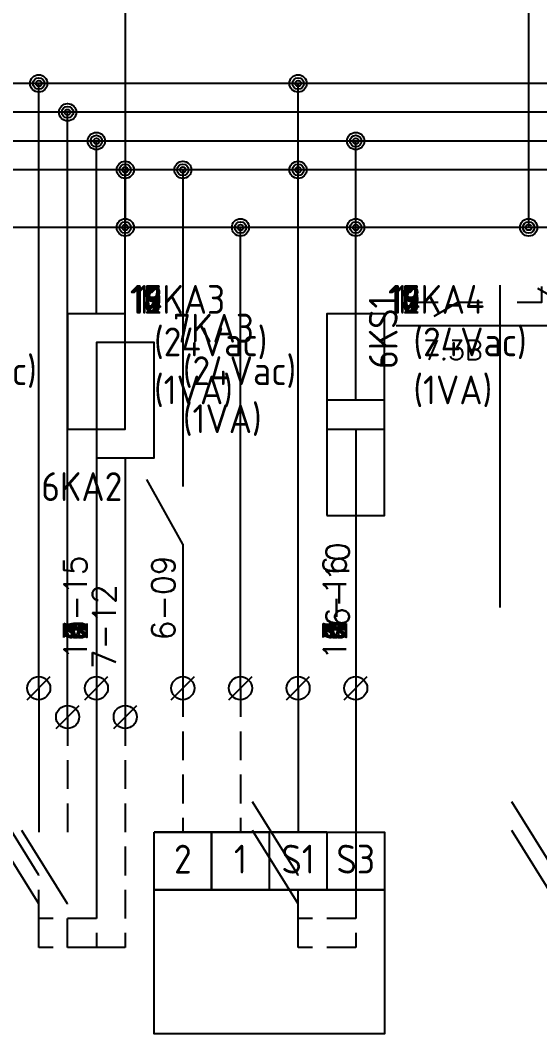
# Model space of a CAD drawing. Extents: x 21 to 418, y 12 to 268.
# Drawn here: x 133.4 to 178.5, y 92.5 to 180.5 of the extents above; entities that cross this region are included whole.
import ezdxf
from ezdxf.enums import TextEntityAlignment as Align

# ---------------------------------------------------------------- set-up
doc = ezdxf.new("R2010")
doc.units = 0
doc.header["$LTSCALE"] = 10
doc.linetypes.add('NASCOSTA', pattern=[0.375, 0.25, -0.125])
doc.linetypes.add('NASCOSTA2', pattern=[0.1875, 0.125, -0.0625])
doc.layers.get('0').update_dxf_attribs({"linetype": 'CONTINUOUS'})
for name, color, linetype in [('10', 9, 'CONTINUOUS'), ('11', 9, 'CONTINUOUS'), ('12', 9, 'CONTINUOUS'), ('13', 9, 'CONTINUOUS'), ('14', 9, 'CONTINUOUS'), ('15', 9, 'CONTINUOUS'), ('16', 9, 'CONTINUOUS'), ('17', 9, 'CONTINUOUS'), ('18', 9, 'CONTINUOUS'), ('6', 9, 'CONTINUOUS'), ('7', 9, 'CONTINUOUS'), ('8', 9, 'CONTINUOUS'), ('9', 9, 'CONTINUOUS')]:
    doc.layers.add(name, color=color, linetype=linetype)
doc.layers.get('0').freeze()
doc.styles.add('PIN', font='simplex', dxfattribs={"width": 0.75})
doc.styles.add('SIMPLEX', font='simplex')
doc.styles.add('SPAC', font='isocp.shx')

# ---------------------------------------------------------------- blocks, each defined once
blk = doc.blocks.new('PUNTO')
for radius in [0.75, 0.5, 0.25]:
    blk.add_circle((0, 0), radius)
blk = doc.blocks.new('Numero_Filo')
at = {"color": 3, "style": 'SIMPLEX'}
for tag, flags, p in [('SUPPORTO', 9, (-3.287, 2.732)), ('RIP', 1, (-0.923, 2.732)), ('N', 8, (1.077, 0.732))]:
    blk.add_attdef(tag, text='', height=2, rotation=90, dxfattribs=dict(at, flags=flags)).set_placement(p, align=Align.RIGHT)
blk = doc.blocks.new('BLK27')
at = {"color": 7}
blk.add_line((-1, -1), (1, 1), dxfattribs=at)
blk.add_circle((0, 0), 1, dxfattribs=at)
at = {"color": 3, "style": 'SPAC', "flags": 8}
blk.add_attdef('NM', (1.5, -2.5), '', height=2, dxfattribs=at)
blk = doc.blocks.new('BLK56')
at = {"color": 7}
for p, q in [((0, 12.5), (0, 17.5)), ((0, 2.5), (0, -2.5))]:
    blk.add_line(p, q, dxfattribs=at)
blk.add_lwpolyline([(-2.5, 2.5), (2.5, 2.5), (2.5, 12.5), (-2.5, 12.5)], close=True, dxfattribs=at)
at = {"color": 4, "style": 'SPAC', "flags": 9}
blk.add_attdef('QUADRO', text='', height=2.5, dxfattribs=at).set_placement((-4, 16), align=Align.RIGHT)
at = {"color": 3, "style": 'SPAC', "width": 0.75, "flags": 8}
blk.add_attdef('PINA1', text='', height=1.75, rotation=90, dxfattribs=at).set_placement((-1, 17.5), align=Align.RIGHT)
at = {"color": 4, "style": 'SPAC'}
blk.add_attdef('NOME', text='', height=2.5, dxfattribs=at).set_placement((-4, 12), align=Align.RIGHT)
at = {"color": 7, "style": 'SPAC', "flags": 9}
for tag, p in [('COSTRUTTORE', (-6, 8.5)), ('TIPO', (-6, 6))]:
    blk.add_attdef(tag, text='', height=1.5, dxfattribs=at).set_placement(p, align=Align.RIGHT)
at = {"color": 6, "style": 'SPAC'}
for tag, p, flags in [('CODICE', (3.5, 3.5), 1), ('OFFSET', (3.5, 2), 9), ('PRES', (3.5, 0.5), 9), ('DESCRIZIONE', (3.5, -1), 9), ('SUPPORTO', (3.5, -2.5), 9), ('PR4', (3.5, -4), 9)]:
    blk.add_attdef(tag, p, '', height=1, dxfattribs=dict(at, flags=flags))
at = {"color": 3, "style": 'SPAC', "width": 0.75, "flags": 8}
blk.add_attdef('PINB1', (-1, -2.5), '', height=1.75, rotation=90, dxfattribs=at)
at = {"color": 7, "style": 'SPAC', "flags": 9}
for tag, p in [('FUNZIONE1', (0, -8.5)), ('FUNZIONE2', (0, -11.5))]:
    blk.add_attdef(tag, text='', height=2, dxfattribs=at).set_placement(p, align=Align.CENTER)
blk = doc.blocks.new('NA1_F')
at = {"color": 7}
for p, q in [((0, 0), (0, -5)), ((0, -10), (-3.125, -4.375)), ((0, -10), (0, -15))]:
    blk.add_line(p, q, dxfattribs=at)
at = {"color": 3, "style": 'SPAC', "width": 0.75, "flags": 8}
blk.add_attdef('PINA1', text='', height=1.75, rotation=90, dxfattribs=at).set_placement((-1, 0), align=Align.RIGHT)
at = {"color": 4, "style": 'SPAC'}
blk.add_attdef('NOME', text='', height=2.5, dxfattribs=at).set_placement((-5.25, -5), align=Align.MIDDLE_RIGHT)
at = {"color": 7, "style": 'SPAC'}
for tag, flags, p in [('REG', 8, (-5.25, -10)), ('FUNZIONE1', 9, (-5.25, -12.5)), ('FUNZIONE2', 9, (-5.25, -15))]:
    blk.add_attdef(tag, text='', height=1.5, dxfattribs=dict(at, flags=flags)).set_placement(p, align=Align.MIDDLE_RIGHT)
at = {"color": 3, "style": 'SPAC', "width": 0.75, "flags": 8}
blk.add_attdef('PINB1', (-1, -15), '', height=1.75, rotation=90, dxfattribs=at)
at = {"color": 6, "style": 'SPAC', "flags": 9}
blk.add_attdef('PRES', (1, -14.5), '', height=1, dxfattribs=at)
blk = doc.blocks.new('RIF1')
at = {"color": 7}
for p, q in [((0, 0), (0, -28)), ((-7.5, -1.5), (-5.357, -1.5)), ((-9, -3.5), (9, -3.5))]:
    blk.add_line(p, q, dxfattribs=at)
for points in [[(1.5, -1.5), (3.643, -1.5), (3.643, -0.129)], [(7.5, -1.5), (5.357, -1.5), (3.3, -0.3)], [(-5.7, -2.7), (-3.643, -1.5), (-1.5, -1.5)]]:
    blk.add_lwpolyline(points, dxfattribs=at)
at = {"color": 3, "style": 'PIN', "width": 0.75, "flags": 8}
for tag, p in [('PINA0', (-16, -6.5)), ('PINA1', (14, -6.5)), ('PINA2', (-16, -9.5)), ('PINA3', (14, -9.5)), ('PINA4', (-16, -12.5)), ('PINA5', (14, -12.5)), ('PINA6', (-16, -15.5)), ('PINA7', (14, -15.5)), ('PINA8', (-16, -18.5)), ('PINA9', (14, -18.5)), ('PINA10', (-16, -21.5)), ('PINA11', (14, -21.5)), ('PINA12', (-16, -24.5)), ('PINA13', (14, -24.5)), ('PINA14', (-16, -27.5)), ('PINA15', (14, -27.5))]:
    blk.add_attdef(tag, text='', height=1.75, dxfattribs=at).set_placement(p, align=Align.RIGHT)
for tag, p in [('PINB0', (-14, -6.5)), ('PINB1', (16, -6.5)), ('PINB2', (-14, -9.5)), ('PINB3', (16, -9.5)), ('PINB4', (-14, -12.5)), ('PINB5', (16, -12.5)), ('PINB6', (-14, -15.5)), ('PINB7', (16, -15.5)), ('PINB8', (-14, -18.5)), ('PINB9', (16, -18.5)), ('PINB10', (-14, -21.5)), ('PINB11', (16, -21.5)), ('PINB12', (-14, -24.5)), ('PINB13', (16, -24.5)), ('PINB14', (-14, -27.5)), ('PINB15', (16, -27.5))]:
    blk.add_attdef(tag, p, '', height=1.75, dxfattribs=at)
at = {"color": 7, "style": 'SIMPLEX', "flags": 8}
for tag, p in [('REG0', (-1.5, -6.5)), ('REG2', (-1.5, -9.5)), ('REG4', (-1.5, -12.5)), ('REG6', (-1.5, -15.5)), ('REG8', (-1.5, -18.5)), ('REG10', (-1.5, -21.5)), ('REG12', (-1.5, -24.5)), ('REG14', (-1.5, -27.5))]:
    blk.add_attdef(tag, text='', height=1.7, dxfattribs=at).set_placement(p, align=Align.RIGHT)
for tag, p in [('REG1', (1.5, -6.5)), ('REG3', (1.5, -9.5)), ('REG5', (1.5, -12.5)), ('REG7', (1.5, -15.5)), ('REG9', (1.5, -18.5)), ('REG11', (1.5, -21.5)), ('REG13', (1.5, -24.5)), ('REG15', (1.5, -27.5))]:
    blk.add_attdef(tag, p, '', height=1.7, dxfattribs=at)
at = {"color": 7, "style": 'SIMPLEX', "flags": 9}
for tag, p in [('MADRE', (0, -30)), ('PRES', (0, -31.5)), ('OFFSET', (0, -33))]:
    blk.add_attdef(tag, text='', height=1, dxfattribs=at).set_placement(p, align=Align.CENTER)

msp = doc.modelspace()

# ---------------------------------------------------------------- linework, layer by layer
at = {"layer": '10', "color": 1, "linetype": 'Continuous'}
for p, q in [((405, 175), (32.5, 175)), ((135, 122.5), (135, 175)), ((157.5, 122.5), (157.5, 175)), ((405, 170), (32.5, 170)), ((140, 160), (140, 170)), ((162.5, 160), (162.5, 170))]:
    msp.add_line(p, q, dxfattribs=at)
at = {"layer": '10'}
for p, q in [((140, 140), (140, 122.5)), ((162.5, 140), (162.5, 122.5)), ((135, 106.277), (131.045, 112.644)), ((157.5, 106.277), (153.545, 112.644)), ((180, 106.277), (176.045, 112.644))]:
    msp.add_line(p, q, dxfattribs=at)
at = {"layer": '10', "linetype": 'NASCOSTA2', "ltscale": 2}
for p, q in [((135, 122.5), (135, 112.5)), ((140, 122.5), (140, 102.5)), ((157.5, 122.5), (157.5, 112.5)), ((162.5, 122.5), (162.5, 102.5)), ((135, 102.5), (135, 106.277)), ((157.5, 102.5), (157.5, 106.277)), ((140, 102.5), (135, 102.5)), ((162.5, 102.5), (157.5, 102.5))]:
    msp.add_line(p, q, dxfattribs=at)
at = {"layer": '11', "color": 1, "linetype": 'Continuous'}
for p, q in [((405, 175), (32.5, 175)), ((135, 122.5), (135, 175)), ((157.5, 122.5), (157.5, 175)), ((405, 170), (32.5, 170)), ((140, 160), (140, 170)), ((162.5, 160), (162.5, 170))]:
    msp.add_line(p, q, dxfattribs=at)
at = {"layer": '11'}
for p, q in [((140, 140), (140, 122.5)), ((162.5, 140), (162.5, 122.5)), ((135, 106.277), (131.045, 112.644)), ((157.5, 106.277), (153.545, 112.644)), ((180, 106.277), (176.045, 112.644))]:
    msp.add_line(p, q, dxfattribs=at)
at = {"layer": '11', "linetype": 'NASCOSTA2', "ltscale": 2}
for p, q in [((135, 122.5), (135, 112.5)), ((140, 122.5), (140, 102.5)), ((157.5, 122.5), (157.5, 112.5)), ((162.5, 122.5), (162.5, 102.5)), ((135, 102.5), (135, 106.277)), ((157.5, 102.5), (157.5, 106.277)), ((140, 102.5), (135, 102.5)), ((162.5, 102.5), (157.5, 102.5))]:
    msp.add_line(p, q, dxfattribs=at)
at = {"layer": '12', "color": 1, "linetype": 'Continuous'}
for p, q in [((405, 175), (32.5, 175)), ((135, 122.5), (135, 175)), ((157.5, 122.5), (157.5, 175)), ((405, 170), (32.5, 170)), ((140, 160), (140, 170)), ((162.5, 160), (162.5, 170))]:
    msp.add_line(p, q, dxfattribs=at)
at = {"layer": '12'}
for p, q in [((140, 140), (140, 122.5)), ((162.5, 140), (162.5, 122.5)), ((135, 106.277), (131.045, 112.644)), ((157.5, 106.277), (153.545, 112.644)), ((180, 106.277), (176.045, 112.644))]:
    msp.add_line(p, q, dxfattribs=at)
at = {"layer": '12', "linetype": 'NASCOSTA2', "ltscale": 2}
for p, q in [((135, 122.5), (135, 112.5)), ((140, 122.5), (140, 102.5)), ((157.5, 122.5), (157.5, 112.5)), ((162.5, 122.5), (162.5, 102.5)), ((135, 102.5), (135, 106.277)), ((157.5, 102.5), (157.5, 106.277)), ((140, 102.5), (135, 102.5)), ((162.5, 102.5), (157.5, 102.5))]:
    msp.add_line(p, q, dxfattribs=at)
at = {"layer": '13', "color": 1, "linetype": 'Continuous'}
for p, q in [((405, 175), (32.5, 175)), ((135, 122.5), (135, 175)), ((157.5, 122.5), (157.5, 175)), ((405, 170), (32.5, 170)), ((140, 160), (140, 170)), ((162.5, 160), (162.5, 170))]:
    msp.add_line(p, q, dxfattribs=at)
at = {"layer": '13'}
for p, q in [((140, 140), (140, 122.5)), ((162.5, 140), (162.5, 122.5)), ((135, 106.277), (131.045, 112.644)), ((157.5, 106.277), (153.545, 112.644)), ((180, 106.277), (176.045, 112.644))]:
    msp.add_line(p, q, dxfattribs=at)
at = {"layer": '13', "linetype": 'NASCOSTA2', "ltscale": 2}
for p, q in [((135, 122.5), (135, 112.5)), ((140, 122.5), (140, 102.5)), ((157.5, 122.5), (157.5, 112.5)), ((162.5, 122.5), (162.5, 102.5)), ((135, 102.5), (135, 106.277)), ((157.5, 102.5), (157.5, 106.277)), ((140, 102.5), (135, 102.5)), ((162.5, 102.5), (157.5, 102.5))]:
    msp.add_line(p, q, dxfattribs=at)
at = {"layer": '14', "color": 1, "linetype": 'Continuous'}
for p, q in [((405, 175), (32.5, 175)), ((135, 122.5), (135, 175)), ((157.5, 122.5), (157.5, 175)), ((405, 170), (32.5, 170)), ((140, 160), (140, 170)), ((162.5, 160), (162.5, 170))]:
    msp.add_line(p, q, dxfattribs=at)
at = {"layer": '14'}
for p, q in [((140, 140), (140, 122.5)), ((162.5, 140), (162.5, 122.5)), ((135, 106.277), (131.045, 112.644)), ((157.5, 106.277), (153.545, 112.644)), ((180, 106.277), (176.045, 112.644))]:
    msp.add_line(p, q, dxfattribs=at)
at = {"layer": '14', "linetype": 'NASCOSTA2', "ltscale": 2}
for p, q in [((135, 122.5), (135, 112.5)), ((140, 122.5), (140, 102.5)), ((157.5, 122.5), (157.5, 112.5)), ((162.5, 122.5), (162.5, 102.5)), ((135, 102.5), (135, 106.277)), ((157.5, 102.5), (157.5, 106.277)), ((140, 102.5), (135, 102.5)), ((162.5, 102.5), (157.5, 102.5))]:
    msp.add_line(p, q, dxfattribs=at)
at = {"layer": '15', "color": 1, "linetype": 'Continuous'}
for p, q in [((405, 175), (32.5, 175)), ((135, 122.5), (135, 175)), ((157.5, 122.5), (157.5, 175)), ((405, 170), (32.5, 170)), ((140, 160), (140, 170)), ((162.5, 160), (162.5, 170))]:
    msp.add_line(p, q, dxfattribs=at)
at = {"layer": '15'}
for p, q in [((140, 140), (140, 122.5)), ((162.5, 140), (162.5, 122.5)), ((135, 106.277), (131.045, 112.644)), ((157.5, 106.277), (153.545, 112.644)), ((180, 106.277), (176.045, 112.644))]:
    msp.add_line(p, q, dxfattribs=at)
at = {"layer": '15', "linetype": 'NASCOSTA2', "ltscale": 2}
for p, q in [((135, 122.5), (135, 112.5)), ((140, 122.5), (140, 102.5)), ((157.5, 122.5), (157.5, 112.5)), ((162.5, 122.5), (162.5, 102.5)), ((135, 102.5), (135, 106.277)), ((157.5, 102.5), (157.5, 106.277)), ((140, 102.5), (135, 102.5)), ((162.5, 102.5), (157.5, 102.5))]:
    msp.add_line(p, q, dxfattribs=at)
at = {"layer": '16', "color": 1, "linetype": 'Continuous'}
for p, q in [((405, 175), (32.5, 175)), ((135, 122.5), (135, 175)), ((157.5, 122.5), (157.5, 175)), ((405, 170), (32.5, 170)), ((140, 160), (140, 170)), ((162.5, 160), (162.5, 170))]:
    msp.add_line(p, q, dxfattribs=at)
at = {"layer": '16'}
for p, q in [((140, 140), (140, 122.5)), ((162.5, 140), (162.5, 122.5)), ((135, 106.277), (131.045, 112.644)), ((157.5, 106.277), (153.545, 112.644)), ((180, 106.277), (176.045, 112.644))]:
    msp.add_line(p, q, dxfattribs=at)
at = {"layer": '16', "linetype": 'NASCOSTA2', "ltscale": 2}
for p, q in [((135, 122.5), (135, 112.5)), ((140, 122.5), (140, 102.5)), ((157.5, 122.5), (157.5, 112.5)), ((162.5, 122.5), (162.5, 102.5)), ((135, 102.5), (135, 106.277)), ((157.5, 102.5), (157.5, 106.277)), ((140, 102.5), (135, 102.5)), ((162.5, 102.5), (157.5, 102.5))]:
    msp.add_line(p, q, dxfattribs=at)
at = {"layer": '17', "color": 1, "linetype": 'Continuous'}
for p, q in [((405, 175), (32.5, 175)), ((135, 122.5), (135, 175)), ((157.5, 122.5), (157.5, 175)), ((405, 170), (32.5, 170)), ((140, 160), (140, 170)), ((162.5, 160), (162.5, 170))]:
    msp.add_line(p, q, dxfattribs=at)
at = {"layer": '17'}
for p, q in [((140, 140), (140, 122.5)), ((162.5, 140), (162.5, 122.5)), ((135, 106.277), (131.045, 112.644)), ((157.5, 106.277), (153.545, 112.644)), ((180, 106.277), (176.045, 112.644))]:
    msp.add_line(p, q, dxfattribs=at)
at = {"layer": '17', "linetype": 'NASCOSTA2', "ltscale": 2}
for p, q in [((135, 122.5), (135, 112.5)), ((140, 122.5), (140, 102.5)), ((157.5, 122.5), (157.5, 112.5)), ((162.5, 122.5), (162.5, 102.5)), ((135, 102.5), (135, 106.277)), ((157.5, 102.5), (157.5, 106.277)), ((140, 102.5), (135, 102.5)), ((162.5, 102.5), (157.5, 102.5))]:
    msp.add_line(p, q, dxfattribs=at)
at = {"layer": '18', "color": 1, "linetype": 'Continuous'}
for p, q in [((405, 175), (32.5, 175)), ((135, 122.5), (135, 175)), ((157.5, 122.5), (157.5, 175)), ((405, 170), (32.5, 170)), ((140, 160), (140, 170)), ((162.5, 160), (162.5, 170))]:
    msp.add_line(p, q, dxfattribs=at)
at = {"layer": '18'}
for p, q in [((140, 140), (140, 122.5)), ((162.5, 140), (162.5, 122.5))]:
    msp.add_line(p, q, dxfattribs=at)
at = {"layer": '6', "color": 1, "linetype": 'Continuous'}
for p, q in [((142.5, 190), (142.5, 162.5)), ((177.5, 190), (177.5, 162.5)), ((375.2, 167.5), (45.2, 167.5)), ((375.2, 162.5), (45.2, 162.5))]:
    msp.add_line(p, q, dxfattribs=at)
at = {"layer": '6'}
for p, q in [((147.5, 167.5), (147.5, 145)), ((157.5, 122.5), (157.5, 167.5)), ((152.5, 122.5), (152.5, 162.5)), ((162.5, 152.5), (162.5, 162.5)), ((147.5, 132.5), (147.5, 122.5)), ((162.5, 132.5), (162.5, 122.5)), ((145, 105), (145, 110)), ((150, 110), (145, 110)), ((155, 110), (150, 110)), ((150, 105), (150, 110)), ((150, 110), (150, 105)), ((150, 110), (150, 105)), ((160, 110), (155, 110)), ((155, 110), (155, 105)), ((160, 110), (160, 105)), ((165, 110), (165, 105)), ((150, 105), (145, 105)), ((145, 105), (150, 105)), ((150, 105), (145, 105)), ((155, 105), (150, 105)), ((150, 105), (155, 105)), ((155, 105), (150, 105)), ((160, 105), (155, 105)), ((155, 105), (160, 105)), ((160, 105), (155, 105)), ((165, 105), (160, 105)), ((160, 105), (165, 105)), ((165, 105), (160, 105))]:
    msp.add_line(p, q, dxfattribs=at)
at = {"layer": '6', "linetype": 'NASCOSTA'}
for p, q in [((147.5, 122.5), (147.5, 110)), ((152.5, 122.5), (152.5, 110)), ((157.5, 122.5), (157.5, 110)), ((162.5, 122.5), (162.5, 110))]:
    msp.add_line(p, q, dxfattribs=at)
at = {"layer": '6'}
msp.add_lwpolyline([(145, 110), (165, 110), (165, 92.5), (145, 92.5)], close=True, dxfattribs=at)
at = {"layer": '7', "color": 1, "linetype": 'Continuous'}
for p, q in [((407.5, 172.5), (35, 172.5)), ((137.5, 120), (137.5, 172.5)), ((407.5, 167.5), (35, 167.5)), ((142.5, 157.5), (142.5, 167.5))]:
    msp.add_line(p, q, dxfattribs=at)
at = {"layer": '7'}
for p, q in [((142.5, 137.5), (142.5, 120)), ((137.5, 103.777), (133.545, 110.144))]:
    msp.add_line(p, q, dxfattribs=at)
at = {"layer": '7', "linetype": 'NASCOSTA2', "ltscale": 2}
for p, q in [((137.5, 120), (137.5, 110)), ((142.5, 120), (142.5, 100)), ((137.5, 100), (137.5, 103.777)), ((142.5, 100), (137.5, 100))]:
    msp.add_line(p, q, dxfattribs=at)
at = {"layer": '8', "color": 1, "linetype": 'Continuous'}
for p, q in [((405, 175), (32.5, 175)), ((135, 122.5), (135, 175)), ((157.5, 122.5), (157.5, 175)), ((405, 170), (32.5, 170)), ((140, 160), (140, 170)), ((162.5, 160), (162.5, 170))]:
    msp.add_line(p, q, dxfattribs=at)
at = {"layer": '8'}
for p, q in [((140, 140), (140, 122.5)), ((162.5, 140), (162.5, 122.5)), ((135, 103.777), (131.045, 110.144)), ((157.5, 103.777), (153.545, 110.144)), ((180, 103.777), (176.045, 110.144))]:
    msp.add_line(p, q, dxfattribs=at)
at = {"layer": '8', "linetype": 'NASCOSTA2', "ltscale": 2}
for p, q in [((135, 120), (135, 110)), ((140, 120), (140, 100)), ((157.5, 120), (157.5, 110)), ((162.5, 120), (162.5, 100)), ((135, 100), (135, 103.777)), ((157.5, 100), (157.5, 103.777)), ((140, 100), (135, 100)), ((162.5, 100), (157.5, 100))]:
    msp.add_line(p, q, dxfattribs=at)
at = {"layer": '9', "color": 1, "linetype": 'Continuous'}
for p, q in [((405, 175), (32.5, 175)), ((135, 122.5), (135, 175)), ((157.5, 122.5), (157.5, 175)), ((405, 170), (32.5, 170)), ((140, 160), (140, 170)), ((162.5, 160), (162.5, 170))]:
    msp.add_line(p, q, dxfattribs=at)
at = {"layer": '9'}
for p, q in [((140, 140), (140, 122.5)), ((162.5, 140), (162.5, 122.5)), ((135, 106.277), (131.045, 112.644)), ((157.5, 106.277), (153.545, 112.644)), ((180, 106.277), (176.045, 112.644))]:
    msp.add_line(p, q, dxfattribs=at)
at = {"layer": '9', "linetype": 'NASCOSTA2', "ltscale": 2}
for p, q in [((135, 122.5), (135, 112.5)), ((140, 122.5), (140, 102.5)), ((157.5, 122.5), (157.5, 112.5)), ((162.5, 122.5), (162.5, 102.5)), ((135, 102.5), (135, 106.277)), ((157.5, 102.5), (157.5, 106.277)), ((140, 102.5), (135, 102.5)), ((162.5, 102.5), (157.5, 102.5))]:
    msp.add_line(p, q, dxfattribs=at)

# ---------------------------------------------------------------- block references
at = {"layer": '10'}
for name, p in [('PUNTO', (135, 175)), ('PUNTO', (157.5, 175)), ('PUNTO', (140, 170)), ('PUNTO', (162.5, 170)), ('BLK27', (135, 122.5)), ('BLK27', (140, 122.5)), ('BLK27', (157.5, 122.5)), ('BLK27', (162.5, 122.5))]:
    msp.add_blockref(name, p, dxfattribs=at)
ref = msp.add_blockref('BLK56', (140, 142.5), dxfattribs=at)
ref.add_attrib('NOME', '10KA3', dxfattribs={"layer": '0', "color": 4, "height": 2.5, "style": 'SPAC'}).set_placement((151.174, 155), align=Align.RIGHT)
ref = msp.add_blockref('BLK56', (162.5, 142.5), dxfattribs=at)
ref.add_attrib('NOME', '10KA4', dxfattribs={"layer": '0', "color": 4, "height": 2.5, "style": 'SPAC'}).set_placement((173.674, 155), align=Align.RIGHT)
for p, values in [((138.1, 133.285), {'N': '10-15'}), ((160.6, 133.285), {'N': '10-16'})]:
    msp.add_blockref('Numero_Filo', p, dxfattribs=at).add_auto_attribs(values)
at = {"layer": '11'}
for name, p in [('PUNTO', (135, 175)), ('PUNTO', (157.5, 175)), ('PUNTO', (140, 170)), ('PUNTO', (162.5, 170)), ('BLK27', (135, 122.5)), ('BLK27', (140, 122.5)), ('BLK27', (157.5, 122.5)), ('BLK27', (162.5, 122.5))]:
    msp.add_blockref(name, p, dxfattribs=at)
ref = msp.add_blockref('BLK56', (140, 142.5), dxfattribs=at)
ref.add_attrib('NOME', '11KA3', dxfattribs={"layer": '0', "color": 4, "height": 2.5, "style": 'SPAC'}).set_placement((151.174, 155), align=Align.RIGHT)
ref = msp.add_blockref('BLK56', (162.5, 142.5), dxfattribs=at)
ref.add_attrib('NOME', '11KA4', dxfattribs={"layer": '0', "color": 4, "height": 2.5, "style": 'SPAC'}).set_placement((173.674, 155), align=Align.RIGHT)
for p, values in [((138.1, 133.285), {'N': '11-15'}), ((160.6, 133.285), {'N': '11-16'})]:
    msp.add_blockref('Numero_Filo', p, dxfattribs=at).add_auto_attribs(values)
at = {"layer": '12'}
for name, p in [('PUNTO', (135, 175)), ('PUNTO', (157.5, 175)), ('PUNTO', (140, 170)), ('PUNTO', (162.5, 170)), ('BLK27', (135, 122.5)), ('BLK27', (140, 122.5)), ('BLK27', (157.5, 122.5)), ('BLK27', (162.5, 122.5))]:
    msp.add_blockref(name, p, dxfattribs=at)
ref = msp.add_blockref('BLK56', (140, 142.5), dxfattribs=at)
ref.add_attrib('NOME', '12KA3', dxfattribs={"layer": '0', "color": 4, "height": 2.5, "style": 'SPAC'}).set_placement((151.174, 155), align=Align.RIGHT)
ref = msp.add_blockref('BLK56', (162.5, 142.5), dxfattribs=at)
ref.add_attrib('NOME', '12KA4', dxfattribs={"layer": '0', "color": 4, "height": 2.5, "style": 'SPAC'}).set_placement((173.674, 155), align=Align.RIGHT)
for p, values in [((138.1, 133.285), {'N': '12-15'}), ((160.6, 133.285), {'N': '12-16'})]:
    msp.add_blockref('Numero_Filo', p, dxfattribs=at).add_auto_attribs(values)
at = {"layer": '13'}
for name, p in [('PUNTO', (135, 175)), ('PUNTO', (157.5, 175)), ('PUNTO', (140, 170)), ('PUNTO', (162.5, 170)), ('BLK27', (135, 122.5)), ('BLK27', (140, 122.5)), ('BLK27', (157.5, 122.5)), ('BLK27', (162.5, 122.5))]:
    msp.add_blockref(name, p, dxfattribs=at)
ref = msp.add_blockref('BLK56', (140, 142.5), dxfattribs=at)
ref.add_attrib('NOME', '13KA3', dxfattribs={"layer": '0', "color": 4, "height": 2.5, "style": 'SPAC'}).set_placement((151.174, 155), align=Align.RIGHT)
ref = msp.add_blockref('BLK56', (162.5, 142.5), dxfattribs=at)
ref.add_attrib('NOME', '13KA4', dxfattribs={"layer": '0', "color": 4, "height": 2.5, "style": 'SPAC'}).set_placement((173.674, 155), align=Align.RIGHT)
for p, values in [((138.1, 133.285), {'N': '13-15'}), ((160.6, 133.285), {'N': '13-16'})]:
    msp.add_blockref('Numero_Filo', p, dxfattribs=at).add_auto_attribs(values)
at = {"layer": '14'}
for name, p in [('PUNTO', (135, 175)), ('PUNTO', (157.5, 175)), ('PUNTO', (140, 170)), ('PUNTO', (162.5, 170)), ('BLK27', (135, 122.5)), ('BLK27', (140, 122.5)), ('BLK27', (157.5, 122.5)), ('BLK27', (162.5, 122.5))]:
    msp.add_blockref(name, p, dxfattribs=at)
ref = msp.add_blockref('BLK56', (140, 142.5), dxfattribs=at)
ref.add_attrib('NOME', '14KA3', dxfattribs={"layer": '0', "color": 4, "height": 2.5, "style": 'SPAC'}).set_placement((151.174, 155), align=Align.RIGHT)
ref = msp.add_blockref('BLK56', (162.5, 142.5), dxfattribs=at)
ref.add_attrib('NOME', '14KA4', dxfattribs={"layer": '0', "color": 4, "height": 2.5, "style": 'SPAC'}).set_placement((173.674, 155), align=Align.RIGHT)
for p, values in [((138.1, 133.285), {'N': '14-15'}), ((160.6, 133.285), {'N': '14-16'})]:
    msp.add_blockref('Numero_Filo', p, dxfattribs=at).add_auto_attribs(values)
at = {"layer": '15'}
for name, p in [('PUNTO', (135, 175)), ('PUNTO', (157.5, 175)), ('PUNTO', (140, 170)), ('PUNTO', (162.5, 170)), ('BLK27', (135, 122.5)), ('BLK27', (140, 122.5)), ('BLK27', (157.5, 122.5)), ('BLK27', (162.5, 122.5))]:
    msp.add_blockref(name, p, dxfattribs=at)
ref = msp.add_blockref('BLK56', (140, 142.5), dxfattribs=at)
ref.add_attrib('NOME', '15KA3', dxfattribs={"layer": '0', "color": 4, "height": 2.5, "style": 'SPAC'}).set_placement((151.174, 155), align=Align.RIGHT)
ref = msp.add_blockref('BLK56', (162.5, 142.5), dxfattribs=at)
ref.add_attrib('NOME', '15KA4', dxfattribs={"layer": '0', "color": 4, "height": 2.5, "style": 'SPAC'}).set_placement((173.674, 155), align=Align.RIGHT)
for p, values in [((138.1, 133.285), {'N': '15-15'}), ((160.6, 133.285), {'N': '15-16'})]:
    msp.add_blockref('Numero_Filo', p, dxfattribs=at).add_auto_attribs(values)
at = {"layer": '16'}
for name, p in [('PUNTO', (135, 175)), ('PUNTO', (157.5, 175)), ('PUNTO', (140, 170)), ('PUNTO', (162.5, 170)), ('BLK27', (135, 122.5)), ('BLK27', (140, 122.5)), ('BLK27', (157.5, 122.5)), ('BLK27', (162.5, 122.5))]:
    msp.add_blockref(name, p, dxfattribs=at)
ref = msp.add_blockref('BLK56', (140, 142.5), dxfattribs=at)
ref.add_attrib('NOME', '16KA3', dxfattribs={"layer": '0', "color": 4, "height": 2.5, "style": 'SPAC'}).set_placement((151.174, 155), align=Align.RIGHT)
ref = msp.add_blockref('BLK56', (162.5, 142.5), dxfattribs=at)
ref.add_attrib('NOME', '16KA4', dxfattribs={"layer": '0', "color": 4, "height": 2.5, "style": 'SPAC'}).set_placement((173.674, 155), align=Align.RIGHT)
for p, values in [((138.1, 133.285), {'N': '16-15'}), ((160.6, 133.285), {'N': '16-16'})]:
    msp.add_blockref('Numero_Filo', p, dxfattribs=at).add_auto_attribs(values)
at = {"layer": '17'}
for name, p in [('PUNTO', (135, 175)), ('PUNTO', (157.5, 175)), ('PUNTO', (140, 170)), ('PUNTO', (162.5, 170)), ('BLK27', (135, 122.5)), ('BLK27', (140, 122.5)), ('BLK27', (157.5, 122.5)), ('BLK27', (162.5, 122.5))]:
    msp.add_blockref(name, p, dxfattribs=at)
ref = msp.add_blockref('BLK56', (140, 142.5), dxfattribs=at)
ref.add_attrib('NOME', '17KA3', dxfattribs={"layer": '0', "color": 4, "height": 2.5, "style": 'SPAC'}).set_placement((151.174, 155), align=Align.RIGHT)
ref = msp.add_blockref('BLK56', (162.5, 142.5), dxfattribs=at)
ref.add_attrib('NOME', '17KA4', dxfattribs={"layer": '0', "color": 4, "height": 2.5, "style": 'SPAC'}).set_placement((173.674, 155), align=Align.RIGHT)
for p, values in [((138.1, 133.285), {'N': '17-15'}), ((160.6, 133.285), {'N': '17-16'})]:
    msp.add_blockref('Numero_Filo', p, dxfattribs=at).add_auto_attribs(values)
at = {"layer": '18'}
for name, p in [('PUNTO', (135, 175)), ('PUNTO', (157.5, 175)), ('PUNTO', (140, 170)), ('PUNTO', (162.5, 170)), ('BLK27', (135, 122.5)), ('BLK27', (140, 122.5)), ('BLK27', (157.5, 122.5)), ('BLK27', (162.5, 122.5))]:
    msp.add_blockref(name, p, dxfattribs=at)
ref = msp.add_blockref('BLK56', (140, 142.5), dxfattribs=at)
ref.add_attrib('NOME', '18KA3', dxfattribs={"layer": '0', "color": 4, "height": 2.5, "style": 'SPAC'}).set_placement((151.174, 155), align=Align.RIGHT)
ref = msp.add_blockref('BLK56', (162.5, 142.5), dxfattribs=at)
ref.add_attrib('NOME', '18KA4', dxfattribs={"layer": '0', "color": 4, "height": 2.5, "style": 'SPAC'}).set_placement((173.674, 155), align=Align.RIGHT)
for p, values in [((138.1, 133.285), {'N': '18-15'}), ((160.6, 133.285), {'N': '18-16'})]:
    msp.add_blockref('Numero_Filo', p, dxfattribs=at).add_auto_attribs(values)
at = {"layer": '6'}
for name, p in [('PUNTO', (147.5, 167.5)), ('PUNTO', (157.5, 167.5)), ('PUNTO', (142.5, 162.5)), ('PUNTO', (152.5, 162.5)), ('PUNTO', (162.5, 162.5)), ('PUNTO', (177.5, 162.5)), ('BLK27', (147.5, 122.5)), ('BLK27', (152.5, 122.5)), ('BLK27', (157.5, 122.5)), ('BLK27', (162.5, 122.5))]:
    msp.add_blockref(name, p, dxfattribs=at)
ref = msp.add_blockref('RIF1', (175, 157.5), dxfattribs=at)
ref.add_attrib('REG0', '7.3B', dxfattribs={"layer": '0', "color": 7, "height": 1.7, "style": 'SIMPLEX'}).set_placement((173.5, 151), align=Align.RIGHT)
ref = msp.add_blockref('BLK56', (162.5, 135), dxfattribs=at)
ref.add_attrib('NOME', '6KS1', dxfattribs={"layer": '0', "color": 4, "height": 2.5, "rotation": 90, "style": 'SPAC'}).set_placement((166.135, 156.589), align=Align.RIGHT)
for name, p, values in [('NA1_F', (147.5, 145), {'NOME': '6KA2'}), ('Numero_Filo', (160.855, 134.447), {'N': '6-10'}), ('Numero_Filo', (145.729, 133.285), {'N': '6-09'})]:
    msp.add_blockref(name, p, dxfattribs=at).add_auto_attribs(values)
at = {"layer": '7'}
for name, p in [('PUNTO', (137.5, 172.5)), ('PUNTO', (142.5, 167.5)), ('BLK27', (137.5, 120)), ('BLK27', (142.5, 120))]:
    msp.add_blockref(name, p, dxfattribs=at)
ref = msp.add_blockref('BLK56', (142.5, 140), dxfattribs=at)
ref.add_attrib('NOME', '7KA3', dxfattribs={"layer": '0', "color": 4, "height": 2.5, "style": 'SPAC'}).set_placement((153.674, 152.5), align=Align.RIGHT)
msp.add_blockref('Numero_Filo', (140.6, 130.785), dxfattribs=at).add_auto_attribs({'N': '7-12'})
at = {"layer": '8'}
for name, p in [('PUNTO', (135, 175)), ('PUNTO', (157.5, 175)), ('PUNTO', (140, 170)), ('PUNTO', (162.5, 170)), ('BLK27', (135, 122.5)), ('BLK27', (140, 122.5)), ('BLK27', (157.5, 122.5)), ('BLK27', (162.5, 122.5))]:
    msp.add_blockref(name, p, dxfattribs=at)
ref = msp.add_blockref('BLK56', (140, 142.5), dxfattribs=at)
ref.add_attrib('NOME', '8KA3', dxfattribs={"layer": '0', "color": 4, "height": 2.5, "style": 'SPAC'}).set_placement((151.174, 155), align=Align.RIGHT)
ref = msp.add_blockref('BLK56', (162.5, 142.5), dxfattribs=at)
ref.add_attrib('NOME', '8KA4', dxfattribs={"layer": '0', "color": 4, "height": 2.5, "style": 'SPAC'}).set_placement((173.674, 155), align=Align.RIGHT)
for p, values in [((138.1, 133.285), {'N': '8-15'}), ((160.6, 133.285), {'N': '8-16'})]:
    msp.add_blockref('Numero_Filo', p, dxfattribs=at).add_auto_attribs(values)
at = {"layer": '9'}
for name, p in [('PUNTO', (135, 175)), ('PUNTO', (157.5, 175)), ('PUNTO', (140, 170)), ('PUNTO', (162.5, 170)), ('BLK27', (135, 122.5)), ('BLK27', (140, 122.5)), ('BLK27', (157.5, 122.5)), ('BLK27', (162.5, 122.5))]:
    msp.add_blockref(name, p, dxfattribs=at)
ref = msp.add_blockref('BLK56', (140, 142.5), dxfattribs=at)
ref.add_attrib('NOME', '9KA3', dxfattribs={"layer": '0', "color": 4, "height": 2.5, "style": 'SPAC'}).set_placement((151.174, 155), align=Align.RIGHT)
ref = msp.add_blockref('BLK56', (162.5, 142.5), dxfattribs=at)
ref.add_attrib('NOME', '9KA4', dxfattribs={"layer": '0', "color": 4, "height": 2.5, "style": 'SPAC'}).set_placement((173.674, 155), align=Align.RIGHT)
for p, values in [((138.1, 133.285), {'N': '9-15'}), ((160.6, 133.285), {'N': '9-16'})]:
    msp.add_blockref('Numero_Filo', p, dxfattribs=at).add_auto_attribs(values)

# ---------------------------------------------------------------- texts
at = {"layer": '10', "char_height": 2.5, "width": 8.87441, "attachment_point": 1, "style": 'SPAC'}
for insert in [(145, 153.812), (167.5, 153.812)]:
    msp.add_mtext('(24Vac)\\P(1VA)', dxfattribs=dict(at, insert=insert))
at = {"layer": '11', "char_height": 2.5, "width": 8.87441, "attachment_point": 1, "style": 'SPAC'}
for insert in [(145, 153.812), (167.5, 153.812)]:
    msp.add_mtext('(24Vac)\\P(1VA)', dxfattribs=dict(at, insert=insert))
at = {"layer": '12', "char_height": 2.5, "width": 8.87441, "attachment_point": 1, "style": 'SPAC'}
for insert in [(145, 153.812), (167.5, 153.812)]:
    msp.add_mtext('(24Vac)\\P(1VA)', dxfattribs=dict(at, insert=insert))
at = {"layer": '13', "char_height": 2.5, "width": 8.87441, "attachment_point": 1, "style": 'SPAC'}
for insert in [(145, 153.812), (167.5, 153.812)]:
    msp.add_mtext('(24Vac)\\P(1VA)', dxfattribs=dict(at, insert=insert))
at = {"layer": '14', "char_height": 2.5, "width": 8.87441, "attachment_point": 1, "style": 'SPAC'}
for insert in [(145, 153.812), (167.5, 153.812)]:
    msp.add_mtext('(24Vac)\\P(1VA)', dxfattribs=dict(at, insert=insert))
at = {"layer": '15', "char_height": 2.5, "width": 8.87441, "attachment_point": 1, "style": 'SPAC'}
for insert in [(145, 153.812), (167.5, 153.812)]:
    msp.add_mtext('(24Vac)\\P(1VA)', dxfattribs=dict(at, insert=insert))
at = {"layer": '16', "char_height": 2.5, "width": 8.87441, "attachment_point": 1, "style": 'SPAC'}
for insert in [(145, 153.812), (167.5, 153.812)]:
    msp.add_mtext('(24Vac)\\P(1VA)', dxfattribs=dict(at, insert=insert))
at = {"layer": '17', "char_height": 2.5, "width": 8.87441, "attachment_point": 1, "style": 'SPAC'}
for insert in [(145, 153.812), (167.5, 153.812)]:
    msp.add_mtext('(24Vac)\\P(1VA)', dxfattribs=dict(at, insert=insert))
at = {"layer": '18', "char_height": 2.5, "width": 8.87441, "attachment_point": 1, "style": 'SPAC'}
for insert in [(145, 153.812), (167.5, 153.812)]:
    msp.add_mtext('(24Vac)\\P(1VA)', dxfattribs=dict(at, insert=insert))
at = {"layer": '6', "char_height": 2.5, "width": 5, "attachment_point": 1, "style": 'SPAC'}
for s, insert in [('\\pxqc;2', (145, 108.907)), ('\\pxqc;1', (150, 108.907)), ('\\pxqc;S1', (155, 108.907)), ('\\pxqc;S3', (160, 108.907))]:
    msp.add_mtext(s, dxfattribs=dict(at, insert=insert))
at = {"layer": '7', "char_height": 2.5, "width": 8.87441, "attachment_point": 1, "style": 'SPAC'}
for insert in [(125, 151.312), (147.5, 151.312)]:
    msp.add_mtext('(24Vac)\\P(1VA)', dxfattribs=dict(at, insert=insert))
at = {"layer": '8', "char_height": 2.5, "width": 8.87441, "attachment_point": 1, "style": 'SPAC'}
for insert in [(145, 153.812), (167.5, 153.812)]:
    msp.add_mtext('(24Vac)\\P(1VA)', dxfattribs=dict(at, insert=insert))
at = {"layer": '9', "char_height": 2.5, "width": 8.87441, "attachment_point": 1, "style": 'SPAC'}
for insert in [(145, 153.812), (167.5, 153.812)]:
    msp.add_mtext('(24Vac)\\P(1VA)', dxfattribs=dict(at, insert=insert))

doc.saveas('drawing.dxf')
